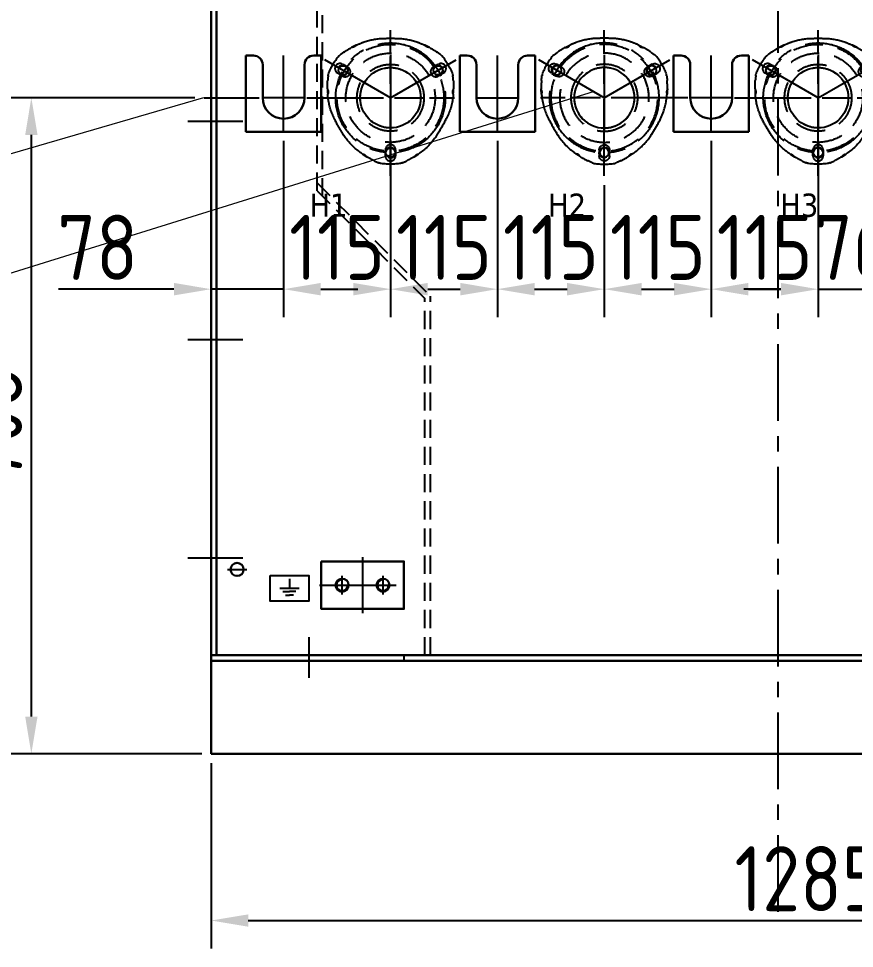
# Model space of a CAD drawing. Header units: millimetres. Extents: x 70841 to 133731, y -170061 to -164340.
# Drawn here: x 80921 to 81820, y -167336 to -166336 of the extents above; entities that cross this region are included whole.
import ezdxf

# ---------------------------------------------------------------- set-up
doc = ezdxf.new("R2010")
doc.units = ezdxf.units.MM
doc.header["$LTSCALE"] = 13
for name, pattern in [('CENTER', [50.8, 31.75, -6.35, 6.35, -6.35]), ('CENTERX2', [101.6, 63.5, -12.7, 12.7, -12.7]), ('DASHED', [0.75, 0.5, -0.25])]:
    doc.linetypes.add(name, pattern=pattern)
for name, color, linetype in [('1', 4, 'Continuous'), ('2细线层', 4, 'Continuous'), ('3中心线层', 1, 'CENTER'), ('4虚线层', 6, 'DASHED'), ('粗实线', 4, 'Continuous')]:
    doc.layers.add(name, color=color, linetype=linetype)
doc.layers.add('标注、文本', color=3, linetype='Continuous', lineweight=25)
doc.layers.add('铁心', color=3, linetype='Continuous', lineweight=0)
doc.styles.get("Standard").update_dxf_attribs({"font": 'gbenor.shx', "bigfont": 'gbcbig.shx'})
doc.styles.add('Tahoma$001', font='tahoma.ttf', dxfattribs={"height": 2.159784})
doc.dimstyles.new('1-15', dxfattribs={"dimscale": 20, "dimtxt": 3.5, "dimasz": 2, "dimexe": 1.5, "dimexo": 0.5, "dimgap": 0.5, "dimtad": 1, "dimtoh": 1, "dimdec": 1, "dimdsep": 46, "dimtxsty": 'Standard', "dimcen": 2.5, "dimclrd": 3, "dimclre": 3, "dimclrt": 3, "dimadec": 0, "dimazin": 2, "dimtfac": 1, "dimtdec": 1, "dimtmove": 0, "dimatfit": 2, "dimfxl": 1, "dimarcsym": 0})

# ---------------------------------------------------------------- blocks, each defined once
blk = doc.blocks.new('A$C712F3155')
at = {"layer": '1', "color": 1, "linetype": 'CENTERX2', "lineweight": -3, "ltscale": 0.1}
for p, q in [((90, 0), (90, 157)), ((90, 130.3), (90, 35.5)), ((90, 84.1), (19.5, 124.8)), ((90, 84.1), (160.5, 124.8)), ((0, 84.1), (158.7, 84.1))]:
    blk.add_line(p, q, dxfattribs=at)
blk.add_circle((90, 84.1), 59, dxfattribs=at)
at = {"layer": '2细线层'}
for centre in [(38.9, 113.6), (141.1, 113.6), (90, 25.1)]:
    blk.add_circle(centre, 5, dxfattribs=at)
at = {"layer": '标注、文本'}
for centre in [(38.9, 113.6), (141.1, 113.6), (90, 25.1)]:
    blk.add_arc(centre, 5.5, 242.6715, 150, dxfattribs=at)
at = {"layer": '粗实线'}
blk.add_circle((90, 84.1), 32.5, dxfattribs=at)
blk = doc.blocks.new('A$C03F92070')
at = {"layer": '4虚线层', "ltscale": 5}
for p, q in [((67.8, 40.2), (67.8, 116)), ((16.4, 107.6), (22, 104.3)), ((113.7, 104.3), (119.3, 107.6)), ((16.5, 94.8), (10.9, 98)), ((124.8, 98), (119.2, 94.8)), ((23.3, 71.5), (112.4, 71.5)), ((62.3, 8.9), (62.3, 15.4)), ((73.3, 15.4), (73.3, 8.9))]:
    blk.add_line(p, q, dxfattribs=at)
for radius in [57.5, 48, 36, 32.5]:
    blk.add_circle((67.8, 71.5), radius, dxfattribs=at)
at = {"layer": '4虚线层', "ltscale": 5, "extrusion": (0, 0, -1)}
for centre, radius, start, end in [((-68.8, 46.5), 90, 64.9245, 71.0219), ((-62.3, 65.4), 70, 71.0219, 87.9453), ((-67.8, -88), 223.5, 87.9453, 92.0547), ((-73.4, 65.4), 70, 92.0547, 108.9781), ((-66.9, 46.5), 90, 108.9781, 115.0755), ((-68.8, 46.5), 90, 55.4521, 61.3818), ((-66.9, 46.5), 90, 118.6182, 124.5479), ((-67.8, 71.5), 71.5, 20.9645, 39.0355), ((-68.8, 46.5), 90, 51.0831, 52.2343), ((-66.9, 46.5), 90, 127.7657, 128.9169), ((-67.8, 71.5), 71.5, 140.9645, 159.0355), ((-90, 83.1), 90, 358.6182, 4.5479), ((-90, 83.1), 90, 7.7657, 8.9169), ((-45.7, 83.1), 90, 171.0831, 172.2343), ((-45.7, 83.1), 90, 175.4521, 181.3818), ((-90, 83.1), 90, 349.4672, 355.0755), ((-65.6, 80.8), 70, 186.6023, 207.2178), ((-45.7, 83.1), 90, 184.9245, 186.6023), ((-70.3, 79.5), 70, 331.9245, 349.4672), ((-205.8, 151.7), 223.5, 327.6503, 331.9245), ((71, 151), 223.5, 207.2178, 212.3568), ((-76.1, 69.6), 70, 310.1708, 327.6503), ((-58.7, 68.9), 70, 212.3568, 233.0262), ((-89, 84.9), 90, 304.9245, 310.1708), ((-46.7, 84.9), 90, 233.0262, 235.0755), ((-89, 84.9), 90, 295.4521, 301.3818), ((-89, 84.9), 90, 291.0831, 292.2343), ((-67.8, 71.5), 71.5, 260.9645, 279.0355), ((-46.7, 84.9), 90, 247.7657, 248.9169), ((-46.7, 84.9), 90, 238.6182, 244.5479)]:
    blk.add_arc(centre, radius, start, end, dxfattribs=at)
at = {"layer": '4虚线层', "ltscale": 5}
for centre, start, end in [((13.6, 102.8), 60, 240), ((19.2, 99.6), 240, 60), ((116.5, 99.6), 120, 300), ((122.1, 102.8), 300, 120), ((67.8, 15.4), 0, 180), ((67.8, 8.9), 180, 0)]:
    blk.add_arc(centre, 5.5, start, end, dxfattribs=at)
for points, knots in [([(17.8, 120.6), (17.8, 120.6), (17.7, 120.6), (17.6, 120.5), (17.3, 120.3), (16.9, 120), (16.6, 119.8), (16.3, 119.6), (16, 119.4), (15.8, 119.2), (15.7, 119.2)], [0, 0, 0, 0, 0.026865, 0.187364, 0.351072, 0.511786, 0.674931, 0.783277, 0.891149, 1, 1, 1, 1]), ([(30.9, 128.1), (30.9, 128.1), (30.9, 128.1), (30.8, 128.1), (30.8, 128), (30.6, 128), (30.5, 127.9), (30.2, 127.8), (30, 127.7), (29.7, 127.5), (29.5, 127.4), (29.2, 127.3), (29, 127.2), (28.6, 127), (28.4, 126.9), (28, 126.7), (27.8, 126.6), (27.4, 126.4), (27.2, 126.3), (26.9, 126.1), (26.7, 126), (26.4, 125.8), (26.2, 125.8), (26, 125.6), (25.9, 125.6), (25.7, 125.5), (25.6, 125.4), (25.6, 125.4), (25.6, 125.4), (25.6, 125.4), (25.6, 125.4), (25.6, 125.4)], [0, 0, 0, 0, 0.043819, 0.043819, 0.119878, 0.119878, 0.195937, 0.195937, 0.271996, 0.271996, 0.348055, 0.348055, 0.424114, 0.424114, 0.500173, 0.500173, 0.576231, 0.576231, 0.65229, 0.65229, 0.728349, 0.728349, 0.804408, 0.804408, 0.880467, 0.880467, 0.956526, 0.956526, 0.994556, 0.994556, 1, 1, 1, 1]), ([(30.7, 128), (30.6, 128), (30.6, 127.9), (30.5, 127.8), (30.4, 127.8), (30.3, 127.6), (30.2, 127.5), (30.1, 127.4), (30, 127.3), (29.9, 127), (29.8, 126.9), (29.6, 126.7), (29.5, 126.6), (29.3, 126.5), (29.2, 126.4), (28.9, 126.3), (28.8, 126.2), (28.4, 126.1), (28.1, 126), (27.5, 125.9), (27.3, 125.8), (26.9, 125.8), (26.7, 125.7), (26.5, 125.7), (26.4, 125.7), (26, 125.6), (25.8, 125.6), (25.7, 125.5)], [0, 0, 0, 0, 0.0625, 0.0625, 0.125, 0.125, 0.1875, 0.1875, 0.25, 0.25, 0.3125, 0.3125, 0.375, 0.375, 0.4375, 0.4375, 0.5, 0.5, 0.625, 0.625, 0.75, 0.75, 0.8125, 0.8125, 0.875, 0.875, 1, 1, 1, 1]), ([(110.1, 125.4), (110.1, 125.4), (110.1, 125.4), (110.1, 125.4), (110.1, 125.4), (110.1, 125.4), (110, 125.5), (109.8, 125.6), (109.7, 125.6), (109.5, 125.8), (109.3, 125.8), (109, 126), (108.8, 126.1), (108.5, 126.3), (108.3, 126.4), (107.9, 126.6), (107.7, 126.7), (107.3, 126.9), (107.1, 127), (106.7, 127.2), (106.5, 127.3), (106.2, 127.5), (106, 127.5), (105.7, 127.7), (105.5, 127.8), (105.2, 127.9), (105.1, 128), (104.9, 128), (104.9, 128.1), (104.8, 128.1), (104.8, 128.1), (104.8, 128.1), (104.8, 128.1), (104.8, 128.1)], [0, 0, 0, 0, 0.005743, 0.005743, 0.043766, 0.043766, 0.119813, 0.119813, 0.195859, 0.195859, 0.271906, 0.271906, 0.347952, 0.347952, 0.423999, 0.423999, 0.500046, 0.500046, 0.576092, 0.576092, 0.652139, 0.652139, 0.728185, 0.728185, 0.804232, 0.804232, 0.880279, 0.880279, 0.956325, 0.956325, 0.994349, 0.994349, 1, 1, 1, 1]), ([(110, 125.5), (109.9, 125.5), (109.8, 125.6), (109.6, 125.6), (109.5, 125.6), (109.2, 125.7), (109, 125.7), (108.4, 125.8), (108.2, 125.9), (107.6, 126), (107.3, 126.1), (106.9, 126.2), (106.8, 126.3), (106.5, 126.4), (106.4, 126.5), (106.2, 126.6), (106.1, 126.7), (105.9, 126.9), (105.8, 127), (105.7, 127.3), (105.6, 127.3), (105.5, 127.5), (105.4, 127.6), (105.3, 127.8), (105.2, 127.8), (105.1, 127.9), (105.1, 128), (105, 128)], [0, 0, 0, 0, 0.0625, 0.0625, 0.125, 0.125, 0.25, 0.25, 0.375, 0.375, 0.5, 0.5, 0.5625, 0.5625, 0.625, 0.625, 0.6875, 0.6875, 0.75, 0.75, 0.8125, 0.8125, 0.875, 0.875, 0.9375, 0.9375, 1, 1, 1, 1]), ([(120, 119.2), (119.9, 119.2), (119.8, 119.3), (119.7, 119.4), (119.5, 119.5), (119.4, 119.6), (119.3, 119.6), (119.1, 119.8), (118.8, 120), (118.4, 120.3), (118.1, 120.5), (118, 120.6), (117.9, 120.6), (117.9, 120.6)], [0, 0, 0, 0, 0.05466, 0.108896, 0.162888, 0.216817, 0.270864, 0.325211, 0.488741, 0.649833, 0.813717, 0.974388, 1, 1, 1, 1]), ([(13.9, 117.8), (13.9, 117.8), (13.9, 117.8), (13.8, 117.7), (13.8, 117.7), (13.7, 117.6), (13.7, 117.6)], [0, 0, 0, 0, 0.272943, 0.542517, 0.809704, 1, 1, 1, 1]), ([(14.2, 118), (14.2, 118), (14.1, 118), (14.1, 117.9), (14, 117.9), (14, 117.8), (13.9, 117.8)], [0, 0, 0, 0, 0.251777, 0.501943, 0.751136, 1, 1, 1, 1]), ([(14.6, 118.3), (14.5, 118.2), (14.5, 118.2), (14.4, 118.1), (14.3, 118.1), (14.2, 118), (14.2, 118)], [0, 0, 0, 0, 0.251749, 0.501948, 0.751171, 1, 1, 1, 1]), ([(15.7, 119.2), (15.7, 119.1), (15.6, 119), (15.5, 118.9), (15.3, 118.8), (15.2, 118.7), (15.1, 118.6), (14.9, 118.5), (14.8, 118.5), (14.7, 118.4), (14.6, 118.3), (14.6, 118.3)], [0, 0, 0, 0, 0.114473, 0.22719, 0.338528, 0.448878, 0.558641, 0.668227, 0.778044, 0.888502, 1, 1, 1, 1]), ([(121.1, 118.3), (121.1, 118.3), (121, 118.4), (120.9, 118.5), (120.8, 118.5), (120.6, 118.6), (120.5, 118.7), (120.4, 118.8), (120.2, 118.9), (120.1, 119), (120, 119.1), (120, 119.2)], [0, 0, 0, 0, 0.111498, 0.221956, 0.331773, 0.441359, 0.551122, 0.661472, 0.77281, 0.885527, 1, 1, 1, 1]), ([(121.5, 118), (121.5, 118), (121.4, 118.1), (121.3, 118.1), (121.2, 118.2), (121.2, 118.2), (121.1, 118.3)], [0, 0, 0, 0, 0.248829, 0.498052, 0.748251, 1, 1, 1, 1]), ([(121.8, 117.8), (121.7, 117.8), (121.7, 117.9), (121.6, 117.9), (121.6, 118), (121.5, 118), (121.5, 118)], [0, 0, 0, 0, 0.248864, 0.498057, 0.748223, 1, 1, 1, 1]), ([(122, 117.6), (122, 117.6), (121.9, 117.7), (121.9, 117.7), (121.8, 117.8), (121.8, 117.8), (121.8, 117.8)], [0, 0, 0, 0, 0.190293, 0.457482, 0.727057, 1, 1, 1, 1]), ([(0.5, 92.8), (0.5, 92.7), (0.5, 92.6), (0.5, 92.4), (0.5, 92.3), (0.4, 92.1), (0.4, 91.9), (0.4, 91.7), (0.4, 91.3), (0.3, 90.9), (0.3, 90.5), (0.3, 90.3), (0.3, 90.3), (0.3, 90.2)], [0, 0, 0, 0, 0.05466, 0.108897, 0.162889, 0.216817, 0.270864, 0.325211, 0.488741, 0.649833, 0.813717, 0.974388, 1, 1, 1, 1]), ([(0.7, 94.3), (0.7, 94.2), (0.7, 94.1), (0.6, 94), (0.6, 93.8), (0.6, 93.6), (0.6, 93.5), (0.6, 93.3), (0.6, 93.1), (0.5, 93), (0.5, 92.8), (0.5, 92.8)], [0, 0, 0, 0, 0.111498, 0.221956, 0.331773, 0.441359, 0.551122, 0.661472, 0.77281, 0.885527, 1, 1, 1, 1]), ([(0.7, 94.7), (0.7, 94.6), (0.7, 94.6), (0.7, 94.5), (0.7, 94.4), (0.7, 94.3), (0.7, 94.3)], [0, 0, 0, 0, 0.248829, 0.498052, 0.748251, 1, 1, 1, 1]), ([(0.8, 95.3), (0.8, 95.3), (0.8, 95.2), (0.8, 95.2), (0.8, 95.1), (0.8, 95), (0.8, 95)], [0, 0, 0, 0, 0.190297, 0.457484, 0.727058, 1, 1, 1, 1]), ([(134.9, 95), (134.9, 95), (134.9, 95.1), (134.9, 95.2), (134.9, 95.2), (134.9, 95.3), (134.9, 95.3)], [0, 0, 0, 0, 0.272943, 0.542517, 0.809704, 1, 1, 1, 1]), ([(135, 94.7), (135, 94.7), (134.9, 94.8), (134.9, 94.8), (134.9, 94.9), (134.9, 95), (134.9, 95)], [0, 0, 0, 0, 0.251777, 0.501943, 0.751136, 1, 1, 1, 1]), ([(135, 94.3), (135, 94.3), (135, 94.4), (135, 94.5), (135, 94.6), (135, 94.6), (135, 94.7)], [0, 0, 0, 0, 0.251749, 0.501948, 0.751171, 1, 1, 1, 1]), ([(135.2, 92.8), (135.2, 92.8), (135.2, 93), (135.1, 93.1), (135.1, 93.3), (135.1, 93.5), (135.1, 93.6), (135.1, 93.8), (135.1, 94), (135, 94.1), (135, 94.2), (135, 94.3)], [0, 0, 0, 0, 0.114473, 0.22719, 0.338528, 0.448878, 0.558641, 0.668227, 0.778044, 0.888502, 1, 1, 1, 1]), ([(135.4, 90.2), (135.4, 90.3), (135.4, 90.3), (135.4, 90.5), (135.4, 90.9), (135.3, 91.3), (135.3, 91.7), (135.3, 92.1), (135.2, 92.4), (135.2, 92.7), (135.2, 92.8)], [0, 0, 0, 0, 0.026865, 0.187364, 0.351073, 0.511786, 0.674931, 0.783277, 0.891149, 1, 1, 1, 1]), ([(0, 81.2), (0, 81.2), (0, 81.2), (0, 81.1), (0, 81.1), (0, 81.1), (0, 81), (0, 80.8), (0, 80.7), (0, 80.4), (0, 80.2), (0.1, 79.8), (0.1, 79.7), (0.1, 79.2), (0.1, 79), (0.1, 78.6), (0.1, 78.4), (0.1, 77.9), (0.2, 77.7), (0.2, 77.3), (0.2, 77.1), (0.2, 76.7), (0.2, 76.5), (0.3, 76.1), (0.3, 76), (0.3, 75.7), (0.3, 75.5), (0.3, 75.3), (0.3, 75.3), (0.3, 75.2), (0.3, 75.2), (0.3, 75.2), (0.3, 75.2), (0.3, 75.2)], [0, 0, 0, 0, 0.005743, 0.005743, 0.043766, 0.043766, 0.119813, 0.119813, 0.195859, 0.195859, 0.271906, 0.271906, 0.347952, 0.347952, 0.423999, 0.423999, 0.500046, 0.500046, 0.576092, 0.576092, 0.652139, 0.652139, 0.728185, 0.728185, 0.804232, 0.804232, 0.880279, 0.880279, 0.956325, 0.956325, 0.994349, 0.994349, 1, 1, 1, 1]), ([(0, 81), (0, 80.9), (0, 80.8), (0.1, 80.6), (0.1, 80.5), (0.2, 80.2), (0.3, 80), (0.5, 79.5), (0.6, 79.2), (0.8, 78.7), (0.8, 78.4), (0.9, 78), (0.9, 77.8), (1, 77.5), (1, 77.4), (0.9, 77.1), (0.9, 77), (0.8, 76.7), (0.8, 76.6), (0.7, 76.3), (0.6, 76.2), (0.5, 76), (0.5, 75.9), (0.4, 75.8), (0.4, 75.7), (0.3, 75.5), (0.3, 75.5), (0.3, 75.4)], [0, 0, 0, 0, 0.0625, 0.0625, 0.125, 0.125, 0.25, 0.25, 0.375, 0.375, 0.5, 0.5, 0.5625, 0.5625, 0.625, 0.625, 0.6875, 0.6875, 0.75, 0.75, 0.8125, 0.8125, 0.875, 0.875, 0.9375, 0.9375, 1, 1, 1, 1]), ([(135.4, 75.4), (135.4, 75.5), (135.4, 75.5), (135.3, 75.7), (135.3, 75.8), (135.2, 75.9), (135.2, 76), (135.1, 76.2), (135, 76.3), (134.9, 76.6), (134.9, 76.7), (134.8, 77), (134.8, 77.1), (134.7, 77.4), (134.7, 77.5), (134.8, 77.8), (134.8, 78), (134.9, 78.4), (134.9, 78.7), (135.1, 79.2), (135.2, 79.5), (135.3, 79.8), (135.4, 80), (135.5, 80.2), (135.5, 80.3), (135.6, 80.6), (135.7, 80.8), (135.7, 81)], [0, 0, 0, 0, 0.0625, 0.0625, 0.125, 0.125, 0.1875, 0.1875, 0.25, 0.25, 0.3125, 0.3125, 0.375, 0.375, 0.4375, 0.4375, 0.5, 0.5, 0.625, 0.625, 0.75, 0.75, 0.8125, 0.8125, 0.875, 0.875, 1, 1, 1, 1]), ([(135.4, 75.2), (135.4, 75.2), (135.4, 75.2), (135.4, 75.3), (135.4, 75.3), (135.4, 75.5), (135.4, 75.7), (135.4, 76), (135.4, 76.1), (135.5, 76.5), (135.5, 76.7), (135.5, 77.1), (135.5, 77.3), (135.5, 77.7), (135.6, 78), (135.6, 78.4), (135.6, 78.6), (135.6, 79), (135.6, 79.3), (135.6, 79.7), (135.6, 79.9), (135.7, 80.2), (135.7, 80.4), (135.7, 80.7), (135.7, 80.8), (135.7, 81), (135.7, 81.1), (135.7, 81.1), (135.7, 81.1), (135.7, 81.2), (135.7, 81.2), (135.7, 81.2)], [0, 0, 0, 0, 0.043819, 0.043819, 0.119878, 0.119878, 0.195937, 0.195937, 0.271996, 0.271996, 0.348055, 0.348055, 0.424114, 0.424114, 0.500173, 0.500173, 0.576232, 0.576232, 0.65229, 0.65229, 0.728349, 0.728349, 0.804408, 0.804408, 0.880467, 0.880467, 0.956526, 0.956526, 0.994556, 0.994556, 1, 1, 1, 1]), ([(37.3, 11.2), (37.3, 11.2), (37.3, 11.2), (37.4, 11.1), (37.4, 11.1), (37.6, 11), (37.7, 10.9), (37.9, 10.7), (38.1, 10.6), (38.4, 10.4), (38.6, 10.3), (38.9, 10.1), (39.1, 10), (39.4, 9.7), (39.6, 9.6), (40, 9.4), (40.2, 9.3), (40.5, 9), (40.7, 8.9), (41, 8.7), (41.2, 8.6), (41.5, 8.4), (41.6, 8.3), (41.9, 8.2), (42, 8.1), (42.2, 8), (42.2, 8), (42.3, 7.9), (42.3, 7.9), (42.3, 7.9), (42.3, 7.9), (42.3, 7.9)], [0, 0, 0, 0, 0.043819, 0.043819, 0.119878, 0.119878, 0.195937, 0.195937, 0.271996, 0.271996, 0.348055, 0.348055, 0.424114, 0.424114, 0.500173, 0.500173, 0.576231, 0.576231, 0.65229, 0.65229, 0.728349, 0.728349, 0.804408, 0.804408, 0.880467, 0.880467, 0.956526, 0.956526, 0.994556, 0.994556, 1, 1, 1, 1]), ([(37.5, 11.1), (37.5, 11), (37.6, 11), (37.7, 11), (37.8, 10.9), (38, 10.9), (38.1, 10.9), (38.3, 10.9), (38.5, 10.9), (38.7, 10.8), (38.8, 10.8), (39.1, 10.8), (39.3, 10.7), (39.5, 10.6), (39.6, 10.5), (39.9, 10.4), (40, 10.3), (40.3, 10), (40.5, 9.8), (40.9, 9.4), (41.1, 9.2), (41.3, 8.9), (41.4, 8.8), (41.6, 8.6), (41.7, 8.5), (41.9, 8.2), (42, 8.1), (42.1, 8)], [0, 0, 0, 0, 0.0625, 0.0625, 0.125, 0.125, 0.1875, 0.1875, 0.25, 0.25, 0.3125, 0.3125, 0.375, 0.375, 0.4375, 0.4375, 0.5, 0.5, 0.625, 0.625, 0.75, 0.75, 0.8125, 0.8125, 0.875, 0.875, 1, 1, 1, 1]), ([(93.4, 7.9), (93.4, 7.9), (93.4, 7.9), (93.4, 7.9), (93.4, 7.9), (93.5, 8), (93.5, 8), (93.7, 8.1), (93.8, 8.2), (94.1, 8.3), (94.2, 8.4), (94.5, 8.6), (94.7, 8.7), (95, 8.9), (95.2, 9), (95.6, 9.3), (95.7, 9.4), (96.1, 9.6), (96.3, 9.7), (96.7, 10), (96.8, 10.1), (97.2, 10.3), (97.3, 10.4), (97.6, 10.6), (97.8, 10.7), (98, 10.9), (98.1, 11), (98.3, 11.1), (98.3, 11.1), (98.4, 11.2), (98.4, 11.2), (98.4, 11.2), (98.4, 11.2), (98.4, 11.2)], [0, 0, 0, 0, 0.005743, 0.005743, 0.043766, 0.043766, 0.119813, 0.119813, 0.195859, 0.195859, 0.271906, 0.271906, 0.347952, 0.347952, 0.423999, 0.423999, 0.500046, 0.500046, 0.576092, 0.576092, 0.652139, 0.652139, 0.728185, 0.728185, 0.804232, 0.804232, 0.880279, 0.880279, 0.956325, 0.956325, 0.994349, 0.994349, 1, 1, 1, 1]), ([(93.6, 8), (93.6, 8), (93.7, 8.1), (93.8, 8.2), (93.9, 8.3), (94.1, 8.6), (94.3, 8.8), (94.6, 9.2), (94.8, 9.4), (95.2, 9.8), (95.4, 10), (95.7, 10.3), (95.8, 10.4), (96.1, 10.5), (96.2, 10.6), (96.4, 10.7), (96.6, 10.8), (96.9, 10.8), (97, 10.8), (97.2, 10.9), (97.4, 10.9), (97.6, 10.9), (97.7, 10.9), (97.9, 10.9), (98, 11), (98.1, 11), (98.2, 11), (98.2, 11.1)], [0, 0, 0, 0, 0.0625, 0.0625, 0.125, 0.125, 0.25, 0.25, 0.375, 0.375, 0.5, 0.5, 0.5625, 0.5625, 0.625, 0.625, 0.6875, 0.6875, 0.75, 0.75, 0.8125, 0.8125, 0.875, 0.875, 0.9375, 0.9375, 1, 1, 1, 1]), ([(50.3, 3.6), (50.3, 3.6), (50.4, 3.5), (50.6, 3.5), (50.9, 3.3), (51.3, 3.1), (51.7, 3), (52, 2.8), (52.3, 2.7), (52.5, 2.6), (52.6, 2.5)], [0, 0, 0, 0, 0.026866, 0.187364, 0.351073, 0.511786, 0.674931, 0.783277, 0.891149, 1, 1, 1, 1]), ([(52.6, 2.5), (52.7, 2.5), (52.8, 2.5), (52.9, 2.4), (53.1, 2.3), (53.3, 2.3), (53.4, 2.2), (53.6, 2.1), (53.7, 2.1), (53.8, 2), (53.9, 2), (54, 1.9)], [0, 0, 0, 0, 0.114473, 0.22719, 0.338528, 0.448878, 0.558641, 0.668227, 0.778044, 0.888502, 1, 1, 1, 1]), ([(54, 1.9), (54, 1.9), (54.1, 1.9), (54.2, 1.9), (54.3, 1.8), (54.3, 1.8), (54.4, 1.8)], [0, 0, 0, 0, 0.251749, 0.501948, 0.751171, 1, 1, 1, 1]), ([(54.4, 1.8), (54.4, 1.8), (54.5, 1.7), (54.5, 1.7), (54.6, 1.7), (54.7, 1.7), (54.7, 1.6)], [0, 0, 0, 0, 0.251777, 0.501943, 0.751136, 1, 1, 1, 1]), ([(54.7, 1.6), (54.7, 1.6), (54.8, 1.6), (54.8, 1.6), (54.9, 1.6), (54.9, 1.5), (54.9, 1.5)], [0, 0, 0, 0, 0.272943, 0.542518, 0.809705, 1, 1, 1, 1]), ([(80.8, 1.5), (80.8, 1.5), (80.8, 1.6), (80.9, 1.6), (80.9, 1.6), (81, 1.6), (81, 1.6)], [0, 0, 0, 0, 0.190295, 0.457482, 0.727057, 1, 1, 1, 1]), ([(81, 1.6), (81, 1.7), (81.1, 1.7), (81.2, 1.7), (81.2, 1.7), (81.3, 1.8), (81.3, 1.8)], [0, 0, 0, 0, 0.248864, 0.498057, 0.748223, 1, 1, 1, 1]), ([(81.3, 1.8), (81.4, 1.8), (81.4, 1.8), (81.5, 1.9), (81.6, 1.9), (81.7, 1.9), (81.7, 1.9)], [0, 0, 0, 0, 0.248829, 0.498052, 0.748251, 1, 1, 1, 1]), ([(81.7, 1.9), (81.8, 2), (81.9, 2), (82, 2.1), (82.1, 2.1), (82.3, 2.2), (82.4, 2.3), (82.6, 2.3), (82.7, 2.4), (82.9, 2.5), (83, 2.5), (83.1, 2.5)], [0, 0, 0, 0, 0.111498, 0.221956, 0.331773, 0.441359, 0.551122, 0.661472, 0.77281, 0.885527, 1, 1, 1, 1]), ([(83.1, 2.5), (83.1, 2.5), (83.2, 2.6), (83.4, 2.7), (83.5, 2.7), (83.7, 2.8), (83.8, 2.9), (84.1, 3), (84.4, 3.1), (84.8, 3.3), (85.1, 3.5), (85.3, 3.5), (85.4, 3.6), (85.4, 3.6)], [0, 0, 0, 0, 0.05466, 0.108897, 0.162889, 0.216817, 0.270864, 0.325211, 0.488741, 0.649834, 0.813718, 0.974389, 1, 1, 1, 1])]:
    blk.add_open_spline(points, degree=3, knots=knots, dxfattribs=at)
blk.add_open_spline([(0.8, 95.3), (0.8, 95.2), (0.8, 95.1), (0.8, 95)], degree=3, dxfattribs=at)
blk = doc.blocks.new('A$C78BF4BCD')
at = {"layer": '1', "color": 1, "linetype": 'CENTERX2', "lineweight": -3, "ltscale": 0.1}
for p, q in [((40.5, 0), (40.5, 82)), ((63, 36.5), (18, 36.5))]:
    blk.add_line(p, q, dxfattribs=at)
at = {"layer": '粗实线', "lineweight": 30}
for p, q in [((0, 0), (0, 82)), ((8, 82), (0, 82)), ((81, 82), (73, 82)), ((81, 0), (81, 82)), ((18, 36.5), (18, 72)), ((63, 36.5), (63, 72)), ((81, 0), (0, 0))]:
    blk.add_line(p, q, dxfattribs=at)
for centre, radius, start, end in [((8, 72), 10, 0, 90), ((73, 72), 10, 90, 180), ((40.5, 36.5), 22.5, 180, 0)]:
    blk.add_arc(centre, radius, start, end, dxfattribs=at)
blk = doc.blocks.new('257561')
at = {"layer": '标注、文本'}
for p, q in [((856.87, 2219.06), (856.87, 2214.09)), ((851.69, 2214.09), (862.06, 2214.09)), ((853.4, 2212.22), (856.87, 2212.22)), ((860.35, 2212.22), (856.87, 2212.22)), ((854.71, 2210.17), (856.87, 2210.17)), ((859.04, 2210.17), (856.87, 2210.17))]:
    blk.add_line(p, q, dxfattribs=at)
blk = doc.blocks.new('*D1641')
at = {"layer": 'Defpoints', "color": 0, "transparency": 16777216}
for p in [(81128.2, -167126.8), (82413.2, -167126.8), (82413.2, -167306.3)]:
    blk.add_point(p, dxfattribs=at)
at = {"layer": '标注、文本', "color": 3, "lineweight": -2, "transparency": 16777216}
for p, q in [((81128.2, -167136.8), (81128.2, -167336.3)), ((82413.2, -167136.8), (82413.2, -167336.3)), ((81168.2, -167306.3), (82373.2, -167306.3))]:
    blk.add_line(p, q, dxfattribs=at)
at = {"layer": '标注、文本', "color": 3, "transparency": 16777216}
for points in [[(81168.2, -167299.7), (81168.2, -167313), (81128.2, -167306.3)], [(82373.2, -167299.7), (82373.2, -167313), (82413.2, -167306.3)]]:
    blk.add_solid(points, dxfattribs=at)
at = {"layer": '标注、文本', "color": 3, "transparency": 16777216, "insert": (81770.7, -167261.3), "char_height": 70, "attachment_point": 5}
blk.add_mtext('1285', dxfattribs=at)
blk = doc.blocks.new('*D1642')
at = {"layer": 'Defpoints', "color": 0, "transparency": 16777216}
for p in [(80837.4, -165576.8), (81128.2, -165576.8), (81128.2, -167126.8)]:
    blk.add_point(p, dxfattribs=at)
at = {"layer": '标注、文本', "color": 3, "lineweight": -2, "transparency": 16777216}
for p, q in [((81118.2, -165576.8), (80807.4, -165576.8)), ((80837.4, -167086.8), (80837.4, -165616.8)), ((81118.2, -167126.8), (80807.4, -167126.8))]:
    blk.add_line(p, q, dxfattribs=at)
at = {"layer": '标注、文本', "color": 3, "transparency": 16777216}
for points in [[(80830.8, -165616.8), (80844.1, -165616.8), (80837.4, -165576.8)], [(80830.8, -167086.8), (80844.1, -167086.8), (80837.4, -167126.8)]]:
    blk.add_solid(points, dxfattribs=at)
at = {"layer": '标注、文本', "color": 3, "transparency": 16777216, "insert": (80792.4, -166351.8), "char_height": 70, "attachment_point": 5, "rotation": 90}
blk.add_mtext('1600', dxfattribs=at)
blk = doc.blocks.new('*D1643')
at = {"layer": 'Defpoints', "color": 0, "transparency": 16777216}
for p in [(81128.2, -166457.3), (81206.2, -166457.3), (81128.2, -166626.8)]:
    blk.add_point(p, dxfattribs=at)
at = {"layer": '标注、文本', "color": 3, "lineweight": -2, "transparency": 16777216}
for p, q in [((81128.2, -166467.3), (81128.2, -166656.8)), ((81206.2, -166467.3), (81206.2, -166656.8)), ((81088.2, -166626.8), (80964, -166626.8)), ((81206.2, -166626.8), (81128.2, -166626.8)), ((81246.2, -166626.8), (81286.2, -166626.8))]:
    blk.add_line(p, q, dxfattribs=at)
at = {"layer": '标注、文本', "color": 3, "transparency": 16777216}
for points in [[(81088.2, -166620.1), (81088.2, -166633.5), (81128.2, -166626.8)], [(81246.2, -166620.1), (81246.2, -166633.5), (81206.2, -166626.8)]]:
    blk.add_solid(points, dxfattribs=at)
at = {"layer": '标注、文本', "color": 3, "transparency": 16777216, "insert": (81006.1, -166581.8), "char_height": 70, "attachment_point": 5}
blk.add_mtext('78', dxfattribs=at)
blk = doc.blocks.new('*D1644')
at = {"layer": 'Defpoints', "color": 0, "transparency": 16777216}
for p in [(81206.2, -166457.3), (81321.2, -166456.8), (81321.2, -166626.8)]:
    blk.add_point(p, dxfattribs=at)
at = {"layer": '标注、文本', "color": 3, "lineweight": -2, "transparency": 16777216}
for p, q in [((81206.2, -166467.3), (81206.2, -166656.8)), ((81321.2, -166466.8), (81321.2, -166656.8)), ((81246.2, -166626.8), (81281.2, -166626.8))]:
    blk.add_line(p, q, dxfattribs=at)
at = {"layer": '标注、文本', "color": 3, "transparency": 16777216}
for points in [[(81246.2, -166620.1), (81246.2, -166633.5), (81206.2, -166626.8)], [(81281.2, -166620.1), (81281.2, -166633.5), (81321.2, -166626.8)]]:
    blk.add_solid(points, dxfattribs=at)
at = {"layer": '标注、文本', "color": 3, "transparency": 16777216, "insert": (81263.7, -166581.8), "char_height": 70, "attachment_point": 5}
blk.add_mtext('115', dxfattribs=at)
blk = doc.blocks.new('*D1645')
at = {"layer": 'Defpoints', "color": 0, "transparency": 16777216}
for p in [(81436.2, -166457.3), (81321.2, -166492.3), (81436.2, -166626.8)]:
    blk.add_point(p, dxfattribs=at)
at = {"layer": '标注、文本', "color": 3, "lineweight": -2, "transparency": 16777216}
for p, q in [((81436.2, -166467.3), (81436.2, -166656.8)), ((81321.2, -166502.3), (81321.2, -166656.8)), ((81361.2, -166626.8), (81396.2, -166626.8))]:
    blk.add_line(p, q, dxfattribs=at)
at = {"layer": '标注、文本', "color": 3, "transparency": 16777216}
for points in [[(81361.2, -166620.1), (81361.2, -166633.5), (81321.2, -166626.8)], [(81396.2, -166620.1), (81396.2, -166633.5), (81436.2, -166626.8)]]:
    blk.add_solid(points, dxfattribs=at)
at = {"layer": '标注、文本', "color": 3, "transparency": 16777216, "insert": (81378.7, -166581.8), "char_height": 70, "attachment_point": 5}
blk.add_mtext('115', dxfattribs=at)
blk = doc.blocks.new('*D1646')
at = {"layer": 'Defpoints', "color": 0, "transparency": 16777216}
for p in [(81436.2, -166457.3), (81551.2, -166504.9), (81551.2, -166626.8)]:
    blk.add_point(p, dxfattribs=at)
at = {"layer": '标注、文本', "color": 3, "lineweight": -2, "transparency": 16777216}
for p, q in [((81436.2, -166467.3), (81436.2, -166656.8)), ((81551.2, -166514.9), (81551.2, -166656.8)), ((81476.2, -166626.8), (81511.2, -166626.8))]:
    blk.add_line(p, q, dxfattribs=at)
at = {"layer": '标注、文本', "color": 3, "transparency": 16777216}
for points in [[(81476.2, -166620.1), (81476.2, -166633.5), (81436.2, -166626.8)], [(81511.2, -166620.1), (81511.2, -166633.5), (81551.2, -166626.8)]]:
    blk.add_solid(points, dxfattribs=at)
at = {"layer": '标注、文本', "color": 3, "transparency": 16777216, "insert": (81493.7, -166581.8), "char_height": 70, "attachment_point": 5}
blk.add_mtext('115', dxfattribs=at)
blk = doc.blocks.new('*D1647')
at = {"layer": 'Defpoints', "color": 0, "transparency": 16777216}
for p in [(81666.2, -166457.3), (81551.2, -166504.9), (81666.2, -166626.8)]:
    blk.add_point(p, dxfattribs=at)
at = {"layer": '标注、文本', "color": 3, "lineweight": -2, "transparency": 16777216}
for p, q in [((81666.2, -166467.3), (81666.2, -166656.8)), ((81551.2, -166514.9), (81551.2, -166656.8)), ((81591.2, -166626.8), (81626.2, -166626.8))]:
    blk.add_line(p, q, dxfattribs=at)
at = {"layer": '标注、文本', "color": 3, "transparency": 16777216}
for points in [[(81591.2, -166620.1), (81591.2, -166633.5), (81551.2, -166626.8)], [(81626.2, -166620.1), (81626.2, -166633.5), (81666.2, -166626.8)]]:
    blk.add_solid(points, dxfattribs=at)
at = {"layer": '标注、文本', "color": 3, "transparency": 16777216, "insert": (81608.7, -166581.8), "char_height": 70, "attachment_point": 5}
blk.add_mtext('115', dxfattribs=at)
blk = doc.blocks.new('*D1648')
at = {"layer": 'Defpoints', "color": 0, "transparency": 16777216}
for p in [(81666.2, -166457.3), (81781.2, -166457.3), (81781.2, -166626.8)]:
    blk.add_point(p, dxfattribs=at)
at = {"layer": '标注、文本', "color": 3, "lineweight": -2, "transparency": 16777216}
for p, q in [((81666.2, -166467.3), (81666.2, -166656.8)), ((81781.2, -166467.3), (81781.2, -166656.8)), ((81706.2, -166626.8), (81741.2, -166626.8))]:
    blk.add_line(p, q, dxfattribs=at)
at = {"layer": '标注、文本', "color": 3, "transparency": 16777216}
for points in [[(81706.2, -166620.1), (81706.2, -166633.5), (81666.2, -166626.8)], [(81741.2, -166620.1), (81741.2, -166633.5), (81781.2, -166626.8)]]:
    blk.add_solid(points, dxfattribs=at)
at = {"layer": '标注、文本', "color": 3, "transparency": 16777216, "insert": (81723.7, -166581.8), "char_height": 70, "attachment_point": 5}
blk.add_mtext('115', dxfattribs=at)
blk = doc.blocks.new('*D1649')
at = {"layer": 'Defpoints', "color": 0, "transparency": 16777216}
for p in [(81781.2, -166469.4), (81857.2, -166469.4), (81857.2, -166626.8)]:
    blk.add_point(p, dxfattribs=at)
at = {"layer": '标注、文本', "color": 3, "lineweight": -2, "transparency": 16777216}
for p, q in [((81781.2, -166479.4), (81781.2, -166656.8)), ((81857.2, -166479.4), (81857.2, -166656.8)), ((81741.2, -166626.8), (81701.2, -166626.8)), ((81781.2, -166626.8), (81857.2, -166626.8)), ((81897.2, -166626.8), (81937.2, -166626.8))]:
    blk.add_line(p, q, dxfattribs=at)
at = {"layer": '标注、文本', "color": 3, "transparency": 16777216}
for points in [[(81741.2, -166620.1), (81741.2, -166633.5), (81781.2, -166626.8)], [(81897.2, -166620.1), (81897.2, -166633.5), (81857.2, -166626.8)]]:
    blk.add_solid(points, dxfattribs=at)
at = {"layer": '标注、文本', "color": 3, "transparency": 16777216, "insert": (81819.2, -166581.8), "char_height": 70, "attachment_point": 5}
blk.add_mtext('76', dxfattribs=at)
blk = doc.blocks.new('*D1657')
at = {"layer": 'Defpoints', "color": 0, "transparency": 16777216}
for p in [(81120.8, -166420.8), (80934.8, -167126.8), (81120.8, -167126.8)]:
    blk.add_point(p, dxfattribs=at)
at = {"layer": '标注、文本', "color": 3, "lineweight": -2, "transparency": 16777216}
for p, q in [((81110.8, -166420.8), (80904.8, -166420.8)), ((80934.8, -166460.8), (80934.8, -167086.8)), ((81110.8, -167126.8), (80904.8, -167126.8))]:
    blk.add_line(p, q, dxfattribs=at)
at = {"layer": '标注、文本', "color": 3, "transparency": 16777216}
for points in [[(80928.2, -166460.8), (80941.5, -166460.8), (80934.8, -166420.8)], [(80928.2, -167086.8), (80941.5, -167086.8), (80934.8, -167126.8)]]:
    blk.add_solid(points, dxfattribs=at)
at = {"layer": '标注、文本', "color": 3, "transparency": 16777216, "insert": (80889.8, -166773.8), "char_height": 70, "attachment_point": 5, "rotation": 90}
blk.add_mtext('706', dxfattribs=at)

msp = doc.modelspace()

# ---------------------------------------------------------------- linework, layer by layer
at = {"layer": '1', "color": 1, "linetype": 'CENTERX2', "lineweight": -3, "ltscale": 0.1}
for p, q in [((81738.178, -167296.942), (81738.178, -165283.965)), ((81120.788, -166420.79), (81179.788, -166420.79)), ((81103.178, -166445.99), (81162.178, -166445.99)), ((81103.178, -166680.99), (81162.178, -166680.99)), ((81103.178, -166915.99), (81162.178, -166915.99)), ((81291.111, -166915.263), (81291.111, -166975.539)), ((81269.111, -166955.409), (81269.111, -166935.393)), ((81313.111, -166955.409), (81313.111, -166935.393)), ((81244.788, -166945.401), (81337.434, -166945.401)), ((81233.178, -167001.377), (81233.178, -167044.973))]:
    msp.add_line(p, q, dxfattribs=at)
at = {"layer": '3中心线层', "ltscale": 0.4}
msp.add_line((81145.686, -166928.49), (81166.616, -166928.49), dxfattribs=at)
at = {"layer": '4虚线层', "ltscale": 3}
for p, q in [((81242.178, -166520.79), (81242.178, -166320.79)), ((81248.178, -166526.79), (81248.178, -166323.276)), ((81242.178, -166512.305), (81364.178, -166634.305)), ((81242.178, -166520.79), (81358.178, -166636.79)), ((81358.178, -167020.79), (81358.178, -166636.79)), ((81364.178, -167020.79), (81364.178, -166634.305)), ((82328.178, -167020.79), (81128.178, -167020.79))]:
    msp.add_line(p, q, dxfattribs=at)
at = {"layer": '4虚线层', "ltscale": 5}
msp.add_line((81335.678, -167020.79), (81335.678, -167026.79), dxfattribs=at)
at = {"layer": '标注、文本', "color": 4, "lineweight": 30}
msp.add_lwpolyline([(81246.611, -166919.901), (81335.611, -166919.901), (81335.611, -166970.901), (81246.611, -166970.901)], close=True, dxfattribs=at)
at = {"layer": '标注、文本'}
msp.add_lwpolyline([(81191.686, -166934.94), (81233.206, -166934.94), (81233.206, -166962.649), (81191.686, -166962.649)], close=True, dxfattribs=at)
at = {"layer": '标注、文本', "color": 4, "lineweight": 30}
for centre in [(81269.111, -166945.401), (81313.111, -166945.401)]:
    msp.add_circle(centre, 7, dxfattribs=at)
at = {"layer": '标注、文本'}
for centre in [(81269.111, -166945.401), (81313.111, -166945.401)]:
    msp.add_arc(centre, 6, 90, 0, dxfattribs=at)
at = {"layer": '粗实线', "lineweight": 30}
for p, q in [((81128.178, -167026.79), (81128.178, -165576.763)), ((81134.178, -167020.79), (81134.178, -165576.763)), ((81128.178, -167020.79), (82413.178, -167020.79)), ((81128.178, -167026.59), (81128.178, -167126.79)), ((82305.678, -167026.79), (81128.178, -167026.79)), ((81128.178, -167026.79), (82413.178, -167026.79)), ((81128.178, -167126.79), (82413.178, -167126.79))]:
    msp.add_line(p, q, dxfattribs=at)
msp.add_circle((81156.151, -166928.49), 7, dxfattribs=at)
at = {"layer": '铁心'}
for points in [[(81120.178, -166420.79), (80556.333, -166584.95), (80556.333, -166584.95)], [(81540.178, -166414.157), (80559.381, -166719.669), (80559.381, -166719.669)]]:
    msp.add_lwpolyline(points, dxfattribs=at)

# ---------------------------------------------------------------- block references
at = {"layer": '标注、文本'}
for name, p in [('A$C712F3155', (81231.178, -166504.882)), ('A$C712F3155', (81691.178, -166504.882)), ('A$C03F92070', (81253.329, -166492.279)), ('A$C03F92070', (81713.329, -166492.279)), ('A$C78BF4BCD', (81165.678, -166457.29)), ('A$C78BF4BCD', (81625.678, -166457.29))]:
    msp.add_blockref(name, p, dxfattribs=at)
at = {"layer": '标注、文本', "xscale": -1}
for name, p in [('A$C712F3155', (81641.178, -166504.882)), ('A$C03F92070', (81619.028, -166492.279)), ('A$C78BF4BCD', (81476.678, -166457.29))]:
    msp.add_blockref(name, p, dxfattribs=at)
at = {"layer": '标注、文本', "xscale": 2, "yscale": 2, "zscale": 2}
msp.add_blockref('257561', (79498.719, -171376.651), dxfattribs=at)

# ---------------------------------------------------------------- texts
at = {"layer": '标注、文本', "style": 'Tahoma$001'}
for s, p in [('H2', (81490.613, -166548.914)), ('H3', (81740.414, -166548.914)), ('H1', (81234.045, -166548.914))]:
    msp.add_text(s, height=25, dxfattribs=at).set_placement(p)

# ---------------------------------------------------------------- dimensions: what is measured, and where the dimension line sits
at = {"layer": '标注、文本'}
dim = msp.add_linear_dim(base=(80837.427, -165576.763), p1=(81128.178, -167126.79), p2=(81128.178, -165576.763), angle=90, text='1600', dimstyle='1-15', dxfattribs=at)
dim.commit()
dim.dimension.update_dxf_attribs({"geometry": '*D1642', "text_midpoint": (80792.427, -166351.777)})
dim = msp.add_linear_dim(base=(80934.836, -167126.79), p1=(81120.788, -166420.79), p2=(81120.788, -167126.79), angle=90, dimstyle='1-15', dxfattribs=at)
dim.commit()
dim.dimension.update_dxf_attribs({"geometry": '*D1657', "text_midpoint": (80889.836, -166773.79)})
for base, p1, p2, picture, middle in [((81128.178, -166626.814), (81206.178, -166457.29), (81128.178, -166457.29), '*D1643', (81006.095, -166581.814)), ((81321.178, -166626.814), (81206.178, -166457.29), (81321.178, -166456.79), '*D1644', (81263.678, -166581.814)), ((81436.178, -166626.814), (81321.178, -166492.29), (81436.178, -166457.29), '*D1645', (81378.678, -166581.814)), ((81551.178, -166626.814), (81436.178, -166457.29), (81551.178, -166504.882), '*D1646', (81493.678, -166581.814)), ((81666.178, -166626.814), (81551.178, -166504.882), (81666.178, -166457.29), '*D1647', (81608.678, -166581.814)), ((81781.178, -166626.814), (81666.178, -166457.29), (81781.178, -166457.29), '*D1648', (81723.678, -166581.814)), ((82413.178, -167306.326), (81128.178, -167126.79), (82413.178, -167126.79), '*D1641', (81770.678, -167261.326))]:
    dim = msp.add_linear_dim(base=base, p1=p1, p2=p2, dimstyle='1-15', dxfattribs=at)
    dim.commit()
    dim.dimension.update_dxf_attribs({"geometry": picture, "text_midpoint": middle})
dim = msp.add_linear_dim(base=(81857.178, -166626.814), p1=(81781.178, -166469.423), p2=(81857.178, -166469.423), dimstyle='1-15', dxfattribs=at)
dim.commit()
dim.dimension.update_dxf_attribs({"geometry": '*D1649', "text_midpoint": (81819.178, -166626.814), "dimtype": 160})

doc.saveas('drawing.dxf')
